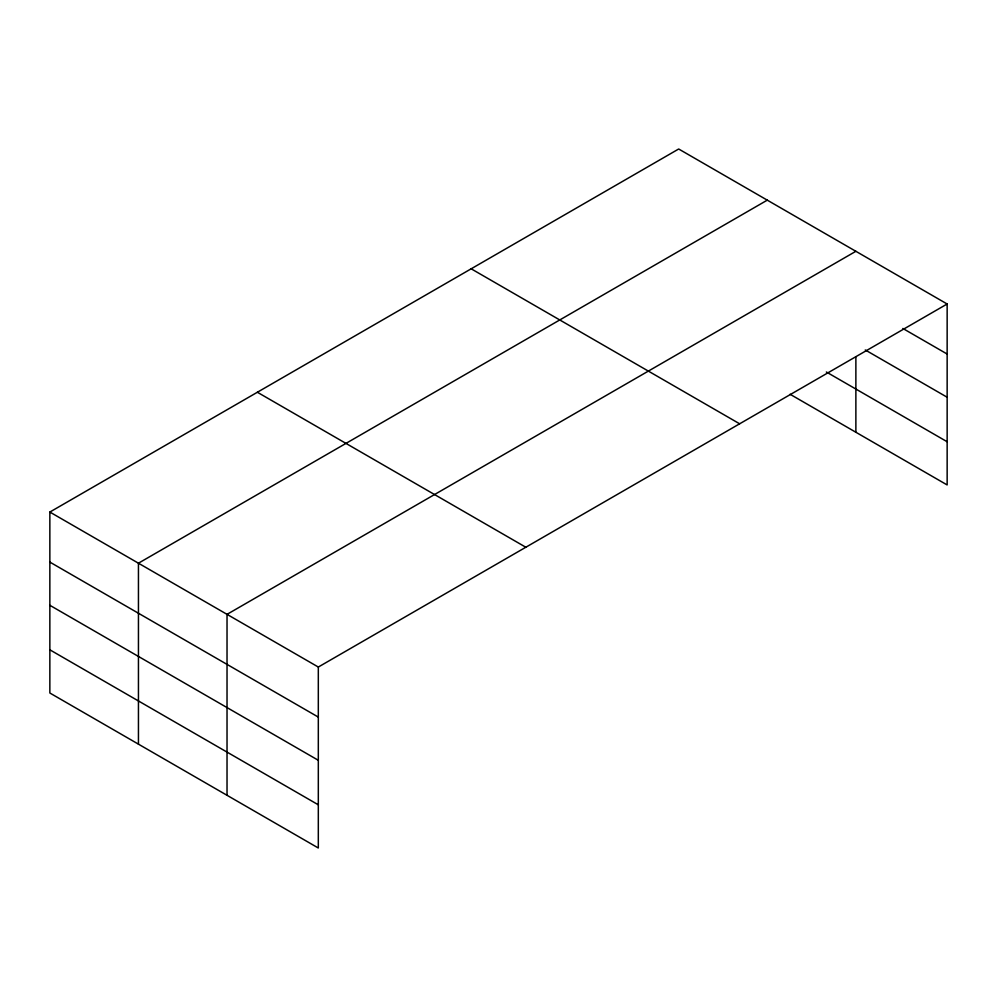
<?xml version="1.0" encoding="UTF-8"?>
<svg xmlns="http://www.w3.org/2000/svg" width="997" height="997" viewBox="0 0 997 997"><rect width="100%" height="100%" fill="white"/><g stroke="black" fill="none" stroke-linecap="round" stroke-linejoin="round"><path stroke-width="1.5" d="M49.85 512.059L318.317 667.043L318.317 847.998L49.85 693.002L49.85 512.059L678.683 149.002L947.15 303.998L947.15 484.941L790.098 394.276M767.279 200.148L138.446 563.205L138.446 744.161M855.875 251.294L227.029 614.351L227.029 795.307M318.317 667.043L947.15 303.998M902.858 328.462L947.15 354.035M865.271 349.959L947.15 397.23M826.339 371.993L947.15 441.746M471.17 268.804L739.637 423.8M257.363 392.245L525.83 547.241M49.85 562.096L318.317 717.092M49.85 605.291L318.317 760.287M49.85 649.807L318.317 804.803M855.875 356.814L855.875 432.249"/></g></svg>
